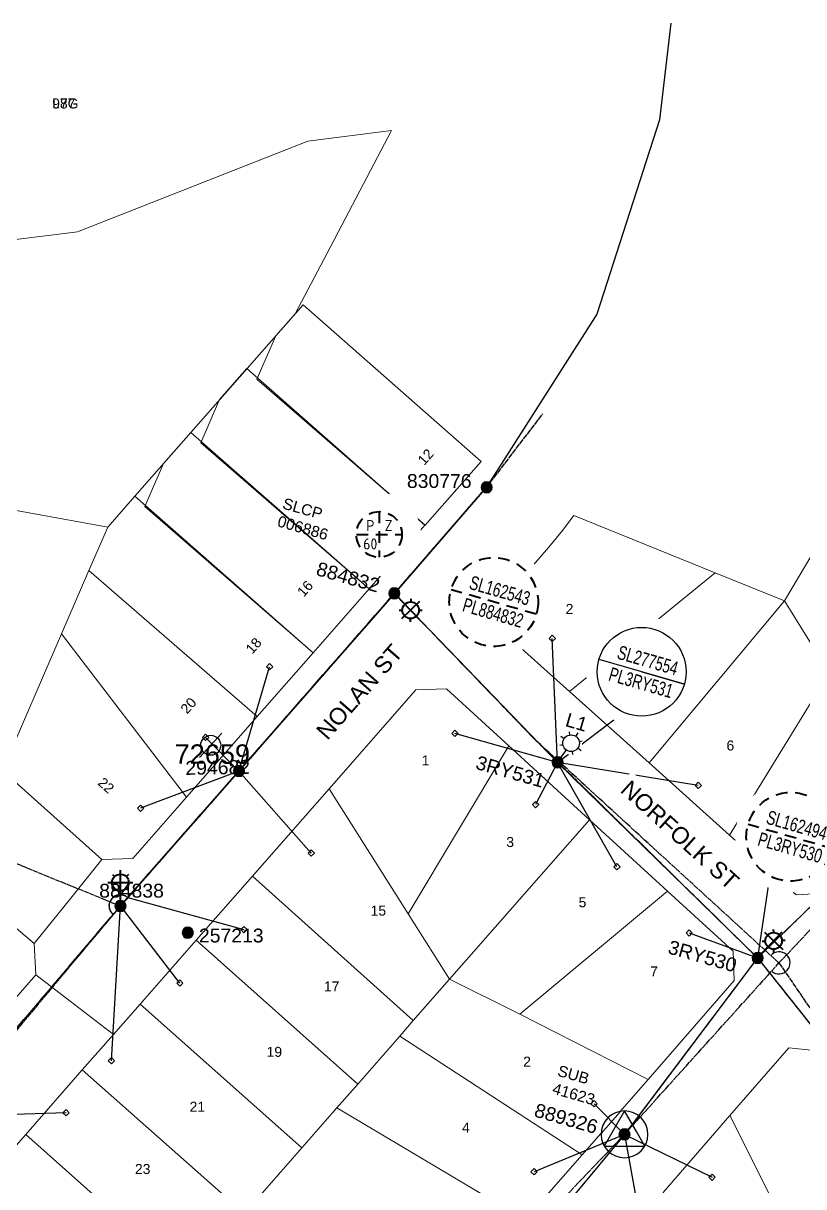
# Model space of a CAD drawing. Header units: metres. Extents: x 301080 to 303013, y 6182698 to 6183880.
# Drawn here: x 301884.2 to 302024.9, y 6183271.9 to 6183481.6 of the extents above; entities that cross this region are included whole.
import ezdxf
from ezdxf.enums import TextEntityAlignment as Align

# ---------------------------------------------------------------- set-up
doc = ezdxf.new("R2010")
doc.units = ezdxf.units.M
doc.linetypes.add('Cable Exist OH', pattern=[1, 1, 0])
doc.linetypes.add('Dash', pattern=[5, 3, -2])
doc.layers.get('0').update_dxf_attribs({"color": 6})
for name, color, linetype in [('_User_SL_Exist', 7, 'Continuous'), ('Equip_SL_EXT', 7, 'Continuous'), ('Equip_SP_HV_EXT', 7, 'Continuous'), ('Equip_SP_SL_EXT', 7, 'Continuous'), ('Equip_SP_SL_NEW', 2, 'Continuous'), ('Mains_HV_EXT', 7, 'Continuous'), ('Mains_LV_EXT', 7, 'Continuous'), ('Mains_SL_EXT', 7, 'Continuous'), ('Mains_TR_EXT', 7, 'Continuous'), ('NOTES_SL_EXT', 7, 'Continuous'), ('Notes_SL_MISC', 7, 'Continuous'), ('Notes_SP_MISC', 7, 'Continuous'), ('OH_Details_SP_MISC', 7, 'Continuous'), ('Services_SP_EXT', 7, 'Continuous'), ('Sub_SP_TR_HV_LV_EXT', 7, 'Continuous'), ('SupportsOH_SP_TR_HV_LV_SL_EXT', 7, 'Continuous')]:
    doc.layers.add(name, color=color, linetype=linetype)
for name, color, linetype, lineweight in [('Cadastre Land Parcels_SP_EXT', 9, 'Continuous', 5), ('Cadastre Road Names_SP_HV_LV_SL_EXT', 9, 'Continuous', 5), ('Cadastre Roads_SP_EXT', 9, 'Continuous', 5)]:
    doc.layers.add(name, color=color, linetype=linetype, lineweight=lineweight)
doc.styles.add('HVSW_LABEL', font='arial.ttf')
doc.styles.add('iecARIAL', font='arial.ttf', dxfattribs={"height": 2})
doc.styles.add('IESYMBOL1', font='isocp.shx')
doc.styles.add('POLE_LABEL', font='arial.ttf')
doc.styles.add('SL_LABEL', font='arial.ttf')
doc.styles.add('SLCP_LABEL', font='arial.ttf', dxfattribs={"height": 3.5})
doc.styles.get("Standard").update_dxf_attribs({"font": 'arial.ttf'})
doc.linetypes.add('Cable P UG', pattern='A,6,-0.5,["P",Standard,S=1.7,R=0,X=0.5,Y=-1],-2.9', length=9.4)

# ---------------------------------------------------------------- blocks, each defined once
blk = doc.blocks.new('SUB_POLE_EXT')
blk.add_wipeout([(0, 4.22), (0.42, 4.2), (0.83, 4.14), (1.21, 4.05), (1.62, 3.9), (1.99, 3.72), (2.35, 3.51), (2.68, 3.26), (2.99, 2.99), (3.28, 2.66), (3.52, 2.34), (3.76, 1.92), (3.9, 1.62), (4.04, 1.23), (4.18, 0.63), (4.22, 0), (4.18, -0.61), (4.06, -1.15), (3.9, -1.62), (3.58, -2.24), (3.22, -2.73), (2.97, -3.01), (2.68, -3.26), (2.36, -3.5), (2, -3.72), (1.64, -3.89), (1.25, -4.03), (0.82, -4.14), (0.42, -4.2), (0, -4.22), (-0.41, -4.2), (-0.8, -4.15), (-1.21, -4.05), (-1.62, -3.9), (-1.99, -3.73), (-2.35, -3.51), (-2.68, -3.26), (-2.96, -3.02), (-3.23, -2.72), (-3.51, -2.35), (-3.71, -2.01), (-3.91, -1.6), (-4.05, -1.21), (-4.16, -0.76), (-4.22, -0.14), (-4.21, 0.39), (-4.14, 0.83), (-4.03, 1.27), (-3.9, 1.63), (-3.71, 2.02), (-3.5, 2.37), (-3.28, 2.67), (-2.99, 2.99), (-2.68, 3.27), (-2.33, 3.52), (-1.98, 3.73), (-1.63, 3.9), (-1.2, 4.05), (-0.78, 4.15), (-0.4, 4.21)])
blk.add_line((2.16, 0.48), (2.16, 0.48, 0))
blk.add_lwpolyline([(-4.22, 0, 1), (4.22, 0, 1)], format="xyb", close=True)
blk.add_lwpolyline([(2.14, 0.52), (0, 4.22), (-3.66, -2.11), (3.66, -2.11)], close=True)
for tag, height, flags, p in [('ASSET_NUM', 3.5, 8, (2, 2)), ('STREET_CODE', 0.2, 9, (1.5, 0)), ('CONSTRUCTED_VOLTAGE', 0.2, 9, (1.5, -0.2)), ('OPERATING_VOLTAGE', 0.2, 9, (1.5, -0.6)), ('OPERATED_BY', 0.2, 9, (1.5, -0.8)), ('ORIENTATION', 0.2, 9, (1.5, -1.2)), ('OWNED_BY', 0.2, 9, (1.5, -1.4)), ('SECONDARY_VOLTAGE', 0.2, 9, (1.5, -1.6)), ('STATE', 0.2, 9, (1.5, -1.8)), ('SUBSTATION_TYPE', 0.2, 9, (1.5, -2)), ('NO_PHASES', 0.2, 9, (1.5, -0.4)), ('MAINTAINED_BY', 0.2, 9, (1.5, -1)), ('STREETNAME', 0.2, 9, (1.5, -2.8)), ('SUBURB', 0.2, 9, (1.5, -3)), ('Z', 0.2, 1, (1.5, -3.4)), ('USAGE', 0.2, 9, (1.5, -2.2)), ('LEGEND', 0.2, 9, (1.5, -2.4)), ('LOCATION', 0.2, 9, (1.5, -2.6)), ('NOTES', 0.2, 9, (1.5, -3.2))]:
    blk.add_attdef(tag, text='', height=height, dxfattribs=dict(flags=flags)).set_placement(p, align=Align.MIDDLE_LEFT)
blk = doc.blocks.new('SL_LANTERN_EXT')
at = {"lineweight": 40}
for p, q in [((0, 1.97), (0, 6.47)), ((-2.25, 4.22), (2.25, 4.22)), ((-1.46, 5.68), (-1.06, 5.28)), ((1.46, 5.68), (1.06, 5.28)), ((-1.46, 2.76), (-1.06, 3.16)), ((0, 0), (0, 2.72)), ((1.46, 2.76), (1.06, 3.16))]:
    blk.add_line(p, q, dxfattribs=at)
blk.add_circle((0, 4.22), 1.5, dxfattribs=at)
at = {"style": 'iecARIAL', "flags": 8}
blk.add_attdef('ASSET_NUM', (1.5, 1.5), '', height=2.5, dxfattribs=at)
for tag, p, height, flags in [('OPERATING_VOLTAGE', (0.98, -1.65), 0.2, 9), ('ORIENTATION', (0.98, -1.85), 0.2, 9), ('OWNED_BY', (0.98, -2.05), 0.2, 9), ('STATE', (0.98, -2.25), 0.2, 9), ('CONSTRUCTED_VOLTAGE', (0.98, -0.65), 0.2, 9), ('CONTROL_TYPE', (0.98, -0.85), 0.2, 9), ('LANTERN_PURPOSE', (0.98, -1.05), 0.2, 9), ('LANTERN_TYPE', (0.98, -1.25), 0.2, 9), ('NO_PHASES', (0.98, -1.45), 0.2, 9), ('LNUMBER', (2.18, -3.25), 2.5, 8), ('USAGE', (0.98, -2.45), 0.2, 9), ('CEXIST', (0.98, -2.65), 0.2, 9), ('CNEW', (0.98, -2.85), 0.2, 9), ('CNUMBER', (0.98, -3.05), 0.2, 9), ('CREMOVE', (0.98, -3.25), 0.2, 9), ('CREPLACE', (0.98, -3.45), 0.2, 9), ('LKINGHEIGHT', (0.98, -3.65), 0.2, 9), ('LBRACKET', (0.98, -3.85), 0.2, 9), ('LBRACKETVOCAB', (0.98, -4.05), 0.2, 9), ('LCATEGORY', (0.98, -4.25), 0.2, 9), ('LCHARGE1', (0.98, -4.45), 0.2, 9), ('LCHARGE1PERCENT', (0.98, -4.65), 0.2, 9), ('LCHARGE2', (0.98, -4.85), 0.2, 9), ('LCHARGE2PERCENT', (0.98, -5.05), 0.2, 9), ('LCHARGE3', (0.98, -5.25), 0.2, 9), ('LCHARGE3PERCENT', (0.98, -5.45), 0.2, 9), ('LEXIST', (0.98, -5.65), 0.2, 9), ('LLAMP', (0.98, -5.85), 0.2, 9), ('LLAMPVOCAB', (0.98, -6.05), 0.2, 9), ('LMAST', (0.98, -6.25), 0.2, 9), ('LMASTVOCAB', (0.98, -6.45), 0.2, 9), ('LNEW', (0.98, -6.65), 0.2, 9), ('LANTNUMBER', (0.98, -6.85), 0.2, 9), ('LOUTREACH', (0.98, -7.25), 0.2, 9), ('LOUTREACHVOCAB', (0.98, -7.45), 0.2, 9), ('LRATECODE', (0.98, -7.65), 0.2, 9), ('LREMOVE', (0.98, -7.85), 0.2, 9), ('LREPLACE', (0.98, -8.05), 0.2, 9), ('LTYPE', (0.98, -8.25), 0.2, 9), ('LTYPEVOCAB', (0.98, -8.45), 0.2, 9), ('STREETNAME', (0.98, -9.25), 0.2, 9), ('SUBURB', (0.98, -9.45), 0.2, 1), ('LEGEND', (0.98, -8.65), 0.2, 9), ('LOCATION', (0.98, -8.85), 0.2, 9), ('NOTES', (0.98, -9.05), 0.2, 9)]:
    blk.add_attdef(tag, p, '', height=height, dxfattribs=dict(flags=flags))
blk = doc.blocks.new('CCP_EXT')
at = {"flags": 9}
for tag, p in [('STATE', (0, -1.8)), ('NOTES', (0, -2))]:
    blk.add_attdef(tag, text='', height=0.2, dxfattribs=at).set_placement(p, align=Align.MIDDLE_LEFT)
blk.add_wipeout([(0, 0.57), (0.57, 0), (0, -0.57), (-0.57, 0)])
blk.add_lwpolyline([(-0.57, 0), (0, 0.57), (0.57, 0), (0, -0.57), (-0.57, 0)])
at = {"flags": 1}
blk.add_attdef('Z', (0, 0), '', height=0.2, dxfattribs=at)
at = {"flags": 9}
for tag, p in [('CCP_TYPE', (0, 0)), ('CONSTRUCTED_VOLTAGE', (0, -0.2)), ('OPERATING_VOLTAGE', (0, -0.6)), ('ORIENTATION', (0, -0.8)), ('OWNED_BY', (0, -1)), ('NO_PHASES', (0, -0.4)), ('USAGE', (0, -1.2)), ('LEGEND', (0, -1.4)), ('LIFE_SUPPORT', (0, -1.6))]:
    blk.add_attdef(tag, text='', height=0.2, dxfattribs=at).set_placement(p, align=Align.MIDDLE_LEFT)
blk = doc.blocks.new('POLE_EXT')
blk.add_hatch(color=256).paths.add_polyline_path([(-1, 0, 1), (1, 0, 1)])
blk.add_lwpolyline([(-1, 0, 1), (1, 0, 1)], format="xyb", close=True)
for tag, height, flags, p in [('pNumber', 2.5, 8, (-17.84, 2.07)), ('OWNED_BY', 0.2, 9, (1.35, -0.4)), ('SPECIAL_USE', 0.2, 9, (1.35, -0.8)), ('STATE', 0.2, 9, (1.35, -1)), ('cLV', 0.2, 9, (1.35, -1.4)), ('hDepth', 0.2, 9, (1.35, -1.6)), ('hDia', 0.2, 9, (1.35, -1.8)), ('cHV', 0.2, 9, (1.35, -2)), ('PARENT', 0.2, 9, (1.35, -0.6)), ('USAGE', 0.2, 9, (1.35, -1.2)), ('cLinedev', 0.2, 9, (1.35, -3.4)), ('pExisting', 0.2, 9, (1.35, -3.8)), ('LBRACKET', 0.2, 9, (1.35, -2.2)), ('LExisting', 0.2, 9, (1.35, -2.4)), ('LANTNUMBER', 0.2, 9, (1.35, -2.6)), ('LOther', 0.2, 9, (1.35, -2.8)), ('LRemove', 0.2, 9, (1.35, -3)), ('LEGEND', 0.2, 9, (1.35, -3.2)), ('LOCATION', 0.2, 9, (1.35, -3.6)), ('PFNUMBER', 0.2, 9, (1.35, -4)), ('NEWPFNUMBER', 0.2, 9, (1.35, -4.2)), ('pFooting', 0.2, 9, (1.35, -4.4)), ('pNew', 0.2, 9, (1.35, -4.6)), ('pRelocate', 0.2, 9, (1.35, -5)), ('pRemove', 0.2, 9, (1.35, -5.2)), ('pReplace', 0.2, 9, (1.35, -5.4)), ('pStay', 0.2, 9, (1.35, -5.6)), ('pType', 0.2, 9, (1.35, -5.8)), ('cspan', 0.2, 9, (1.35, -6)), ('STREETNAME', 0.2, 9, (1.35, -6.2)), ('SUBURB', 0.2, 9, (1.35, -6.4)), ('OPERATED_BY', 0.2, 9, (1.36, -7.01)), ('NOTES', 0.2, 9, (1.35, -6.6)), ('MAINTAINED_BY', 0.2, 9, (1.36, -6.81))]:
    blk.add_attdef(tag, text='', height=height, dxfattribs=dict(flags=flags)).set_placement(p, align=Align.MIDDLE_LEFT)
at = {"style": 'POLE_LABEL'}
for tag, height, flags, p in [('ASSET_NUM', 2.5, 8, (2, 2)), ('STRUCTURE_PLANT_NUMBER', 0.2, 9, (1.35, 0.03)), ('STREET_CODE', 0.2, 9, (1.35, -0.2))]:
    blk.add_attdef(tag, text='', height=height, dxfattribs=dict(at, flags=flags)).set_placement(p, align=Align.MIDDLE_LEFT)
at = {"flags": 1}
blk.add_attdef('Z', (1.35, -7.33), '', height=0.2, dxfattribs=at)
blk = doc.blocks.new('HV_ABS_CLOSED_EXT')
blk.add_line((-3, 6.87), (3, 6.87))
blk.add_circle((0, 6.87), 1.8)
at = {"style": 'HVSW_LABEL'}
for tag, height, flags, p in [('ASSET_NUM', 3.5, 8, (2, 2)), ('STREET_CODE', 0.2, 9, (0, -0.2))]:
    blk.add_attdef(tag, text='', height=height, dxfattribs=dict(at, flags=flags)).set_placement(p, align=Align.MIDDLE_LEFT)
at = {"flags": 1}
blk.add_attdef('Z', (0, 0), '', height=0.2, dxfattribs=at)
at = {"flags": 9}
for tag, p in [('ACTUAL_STATUS', (0, -0.4)), ('CONSTRUCTED_VOLTAGE', (0, -0.6)), ('OPERATING_VOLTAGE', (0, -1)), ('ORIENTATION', (0, -1.2)), ('OWNED_BY', (0, -1.4)), ('STATE', (0, -1.6)), ('SWITCH_TYPE', (0, -1.8)), ('NO_PHASES', (0, -0.8)), ('USAGE', (0, -2)), ('STREETNAME', (0, -2.6)), ('SUBURB', (0, -2.8)), ('LEGEND', (0, -2.2)), ('LOCATION', (0, -2.4)), ('NOTES', (0, -3))]:
    blk.add_attdef(tag, text='', height=0.2, dxfattribs=at).set_placement(p, align=Align.MIDDLE_LEFT)
blk = doc.blocks.new('SL_LANTERN_NEW')
blk.add_line((0, 0), (0, 0))
for tag, p, flags in [('Z', (0, 0), 1), ('OPERATED_BY', (0, -9.61), 9)]:
    blk.add_attdef(tag, p, '', height=0.2, dxfattribs=dict(flags=flags))
at = {"style": 'SL_LABEL', "flags": 9}
blk.add_attdef('STREET_CODE', text='', height=0.2, dxfattribs=at).set_placement((0, -0.2), align=Align.MIDDLE_LEFT)
for tag, height, flags, p in [('CONSTRUCTED_VOLTAGE', 0.2, 9, (0, -0.4)), ('CONTROL_TYPE', 0.2, 9, (0, -0.6)), ('OPERATING_VOLTAGE', 0.2, 9, (0, -1.4)), ('ORIENTATION', 0.2, 9, (0, -1.6)), ('OWNED_BY', 0.2, 9, (0, -1.8)), ('STATE', 0.2, 9, (0, -2)), ('LANTERN_PURPOSE', 0.2, 9, (0, -0.8)), ('LANTERN_TYPE', 0.2, 9, (0, -1)), ('NO_PHASES', 0.2, 9, (0, -1.2)), ('LNUMBER', 2.5, 8, (1.2, -2.8)), ('CEXIST', 0.2, 9, (0, -2.4)), ('CNEW', 0.2, 9, (0, -2.6)), ('CNUMBER', 0.2, 9, (0, -2.8)), ('CREMOVE', 0.2, 9, (0, -3)), ('CREPLACE', 0.2, 9, (0, -3.2)), ('USAGE', 0.2, 9, (0, -2.2)), ('LKINGHEIGHT', 0.2, 9, (0, -3.4)), ('LBRACKET', 0.2, 9, (0, -3.6)), ('LBRACKETVOCAB', 0.2, 9, (0, -3.8)), ('LCATEGORY', 0.2, 9, (0, -4)), ('LCHARGE1', 0.2, 9, (0, -4.2)), ('LCHARGE1PERCENT', 0.2, 9, (0, -4.4)), ('LCHARGE2', 0.2, 9, (0, -4.6)), ('LCHARGE2PERCENT', 0.2, 9, (0, -4.8)), ('LCHARGE3', 0.2, 9, (0, -5)), ('LCHARGE3PERCENT', 0.2, 9, (0, -5.2)), ('LEXIST', 0.2, 9, (0, -5.4)), ('LLAMP', 0.2, 9, (0, -5.6)), ('LLAMPVOCAB', 0.2, 9, (0, -5.8)), ('LMAST', 0.2, 9, (0, -6)), ('LMASTVOCAB', 0.2, 9, (0, -6.2)), ('LNEW', 0.2, 9, (0, -6.4)), ('LANTNUMBER', 0.2, 9, (0, -6.6)), ('LOUTREACH', 0.2, 9, (0, -7)), ('LOUTREACHVOCAB', 0.2, 9, (0, -7.2)), ('LRATECODE', 0.2, 9, (0, -7.4)), ('LREMOVE', 0.2, 9, (0, -7.6)), ('LREPLACE', 0.2, 9, (0, -7.8)), ('LTYPE', 0.2, 9, (0, -8)), ('LTYPEVOCAB', 0.2, 9, (0, -8.2)), ('LEGEND', 0.2, 9, (0, -8.4)), ('SUBURB', 0.2, 9, (0, -8.6)), ('STREETNAME', 0.2, 9, (0, -8.8)), ('LOCATION', 0.2, 9, (0, -9)), ('NOTES', 0.2, 9, (0, -9.2)), ('MAINTAINED_BY', 0.2, 9, (0, -9.86))]:
    blk.add_attdef(tag, text='', height=height, dxfattribs=dict(flags=flags)).set_placement(p, align=Align.MIDDLE_LEFT)
blk.add_wipeout([(0, 6.47), (1.46, 5.68), (2.25, 4.22), (1.46, 2.76), (0, 1.86), (-1.46, 2.76), (-2.25, 4.22), (-1.46, 5.68)])
for p, q in [((0, 5.72), (0, 6.47)), ((-2.25, 4.22), (-1.5, 4.22)), ((-1.46, 5.68), (-1.06, 5.28)), ((1.46, 5.68), (1.06, 5.28)), ((1.5, 4.22), (2.25, 4.22)), ((-1.46, 2.76), (-1.06, 3.16)), ((0, 0), (0, 2.72)), ((1.46, 2.76), (1.06, 3.16))]:
    blk.add_line(p, q)
blk.add_circle((0, 4.22), 1.5)
at = {"style": 'SL_LABEL', "flags": 8}
blk.add_attdef('ASSET_NUM', text='', height=2.5, dxfattribs=at).set_placement((2, 2), align=Align.MIDDLE_LEFT)
blk = doc.blocks.new('SLANTERN_NUM_EXT')
blk.add_wipeout([(-0.31, 10), (-0.94, 9.96), (-1.57, 9.88), (-2.18, 9.76), (-2.79, 9.61), (-3.39, 9.41), (-3.97, 9.18), (-4.54, 8.91), (-5.09, 8.61), (-5.62, 8.27), (-6.13, 7.91), (-6.62, 7.5), (-7.07, 7.07), (-7.5, 6.62), (-7.91, 6.13), (-8.27, 5.62), (-8.61, 5.09), (-8.91, 4.54), (-9.18, 3.97), (-9.41, 3.39), (-9.61, 2.79), (-9.76, 2.18), (-9.88, 1.57), (-9.96, 0.94), (-10, 0.31), (-10, -0.31), (-9.96, -0.94), (-9.88, -1.57), (-9.76, -2.18), (-9.61, -2.79), (-9.41, -3.39), (-9.18, -3.97), (-8.91, -4.54), (-8.61, -5.09), (-8.27, -5.62), (-7.91, -6.13), (-7.5, -6.62), (-7.07, -7.07), (-6.62, -7.5), (-6.13, -7.91), (-5.62, -8.27), (-5.09, -8.61), (-4.54, -8.91), (-3.97, -9.18), (-3.39, -9.41), (-2.79, -9.61), (-2.18, -9.76), (-1.57, -9.88), (-0.94, -9.96), (-0.31, -10), (0.31, -10), (0.94, -9.96), (1.57, -9.88), (2.18, -9.76), (2.79, -9.61), (3.39, -9.41), (3.97, -9.18), (4.54, -8.91), (5.09, -8.61), (5.62, -8.27), (6.13, -7.91), (6.62, -7.5), (7.07, -7.07), (7.5, -6.62), (7.91, -6.13), (8.27, -5.62), (8.61, -5.09), (8.91, -4.54), (9.18, -3.97), (9.41, -3.39), (9.61, -2.79), (9.76, -2.18), (9.88, -1.57), (9.96, -0.94), (10, -0.31), (10, 0.31), (9.96, 0.94), (9.88, 1.57), (9.76, 2.18), (9.61, 2.79), (9.41, 3.39), (9.18, 3.97), (8.91, 4.54), (8.61, 5.09), (8.27, 5.62), (7.91, 6.13), (7.5, 6.62), (7.07, 7.07), (6.62, 7.5), (6.13, 7.91), (5.62, 8.27), (5.09, 8.61), (4.54, 8.91), (3.97, 9.18), (3.39, 9.41), (2.79, 9.61), (2.18, 9.76), (1.57, 9.88), (0.94, 9.96), (0.31, 10)])
at = {"linetype": 'Dash', "lineweight": 40, "ltscale": 0.7}
blk.add_line((8, 0), (-8, 0), dxfattribs=at)
blk.add_circle((0, 0), 8, dxfattribs=at)
at = {"lineweight": 40, "width": 0.7}
for tag, p in [('SNUMBER', (0.51, 1.05)), ('CNUMBER', (0.44, -3.15))]:
    blk.add_attdef(tag, text='', height=2.5, dxfattribs=at).set_placement(p, align=Align.CENTER)
at = {"lineweight": 40, "flags": 1}
blk.add_attdef('Z', (0, 0), '', height=0.2, dxfattribs=at)
blk = doc.blocks.new('SLANTERN_NUM_NEW')
blk.add_wipeout([(-0.31, 10), (-0.94, 9.96), (-1.57, 9.88), (-2.18, 9.76), (-2.79, 9.61), (-3.39, 9.41), (-3.97, 9.18), (-4.54, 8.91), (-5.09, 8.61), (-5.62, 8.27), (-6.13, 7.91), (-6.62, 7.5), (-7.07, 7.07), (-7.5, 6.62), (-7.91, 6.13), (-8.27, 5.62), (-8.61, 5.09), (-8.91, 4.54), (-9.18, 3.97), (-9.41, 3.39), (-9.61, 2.79), (-9.76, 2.18), (-9.88, 1.57), (-9.96, 0.94), (-10, 0.31), (-10, -0.31), (-9.96, -0.94), (-9.88, -1.57), (-9.76, -2.18), (-9.61, -2.79), (-9.41, -3.39), (-9.18, -3.97), (-8.91, -4.54), (-8.61, -5.09), (-8.27, -5.62), (-7.91, -6.13), (-7.5, -6.62), (-7.07, -7.07), (-6.62, -7.5), (-6.13, -7.91), (-5.62, -8.27), (-5.09, -8.61), (-4.54, -8.91), (-3.97, -9.18), (-3.39, -9.41), (-2.79, -9.61), (-2.18, -9.76), (-1.57, -9.88), (-0.94, -9.96), (-0.31, -10), (0.31, -10), (0.94, -9.96), (1.57, -9.88), (2.18, -9.76), (2.79, -9.61), (3.39, -9.41), (3.97, -9.18), (4.54, -8.91), (5.09, -8.61), (5.62, -8.27), (6.13, -7.91), (6.62, -7.5), (7.07, -7.07), (7.5, -6.62), (7.91, -6.13), (8.27, -5.62), (8.61, -5.09), (8.91, -4.54), (9.18, -3.97), (9.41, -3.39), (9.61, -2.79), (9.76, -2.18), (9.88, -1.57), (9.96, -0.94), (10, -0.31), (10, 0.31), (9.96, 0.94), (9.88, 1.57), (9.76, 2.18), (9.61, 2.79), (9.41, 3.39), (9.18, 3.97), (8.91, 4.54), (8.61, 5.09), (8.27, 5.62), (7.91, 6.13), (7.5, 6.62), (7.07, 7.07), (6.62, 7.5), (6.13, 7.91), (5.62, 8.27), (5.09, 8.61), (4.54, 8.91), (3.97, 9.18), (3.39, 9.41), (2.79, 9.61), (2.18, 9.76), (1.57, 9.88), (0.94, 9.96), (0.31, 10)])
at = {"linetype": 'Continuous'}
blk.add_line((8, 0), (-8, 0), dxfattribs=at)
blk.add_line((0, 0), (8, 0))
blk.add_circle((0, 0), 8, dxfattribs=at)
at = {"width": 0.7}
for tag, p in [('SNUMBER', (0.51, 1.05)), ('CNUMBER', (0.44, -3.15))]:
    blk.add_attdef(tag, text='', height=2.5, dxfattribs=at).set_placement(p, align=Align.CENTER)
at = {"flags": 1}
blk.add_attdef('Z', (0, 0), '', height=0.2, dxfattribs=at)
blk = doc.blocks.new('SLCP_ZELL_EXT')
blk.add_wipeout([(-0.24, 7.5), (-0.71, 7.47), (-1.17, 7.41), (-1.64, 7.32), (-2.09, 7.21), (-2.54, 7.06), (-2.98, 6.89), (-3.41, 6.69), (-3.82, 6.46), (-4.22, 6.21), (-4.6, 5.93), (-4.96, 5.63), (-5.31, 5.31), (-5.63, 4.96), (-5.93, 4.6), (-6.21, 4.22), (-6.46, 3.82), (-6.69, 3.41), (-6.89, 2.98), (-7.06, 2.54), (-7.21, 2.09), (-7.32, 1.64), (-7.41, 1.17), (-7.47, 0.71), (-7.5, 0.24), (-7.5, -0.24), (-7.47, -0.71), (-7.41, -1.17), (-7.32, -1.64), (-7.21, -2.09), (-7.06, -2.54), (-6.89, -2.98), (-6.69, -3.41), (-6.46, -3.82), (-6.21, -4.22), (-5.93, -4.6), (-5.63, -4.96), (-5.31, -5.31), (-4.96, -5.63), (-4.6, -5.93), (-4.22, -6.21), (-3.82, -6.46), (-3.41, -6.69), (-2.98, -6.89), (-2.54, -7.06), (-2.09, -7.21), (-1.64, -7.32), (-1.17, -7.41), (-0.71, -7.47), (-0.24, -7.5), (0.24, -7.5), (0.71, -7.47), (1.17, -7.41), (1.64, -7.32), (2.09, -7.21), (2.54, -7.06), (2.98, -6.89), (3.41, -6.69), (3.82, -6.46), (4.22, -6.21), (4.6, -5.93), (4.96, -5.63), (5.31, -5.31), (5.63, -4.96), (5.93, -4.6), (6.21, -4.22), (6.46, -3.82), (6.69, -3.41), (6.89, -2.98), (7.06, -2.54), (7.21, -2.09), (7.32, -1.64), (7.41, -1.17), (7.47, -0.71), (7.5, -0.24), (7.5, 0.24), (7.47, 0.71), (7.41, 1.17), (7.32, 1.64), (7.21, 2.09), (7.06, 2.54), (6.89, 2.98), (6.69, 3.41), (6.46, 3.82), (6.21, 4.22), (5.93, 4.6), (5.63, 4.96), (5.31, 5.31), (4.96, 5.63), (4.6, 5.93), (4.22, 6.21), (3.82, 6.46), (3.41, 6.69), (2.98, 6.89), (2.54, 7.06), (2.09, 7.21), (1.64, 7.32), (1.17, 7.41), (0.71, 7.47), (0.24, 7.5)])
at = {"linetype": 'Dash', "lineweight": 40, "ltscale": 0.7}
for p, q in [((0, 4.11), (0, -4.11)), ((-4.11, 0), (4.11, 0))]:
    blk.add_line(p, q, dxfattribs=at)
blk.add_circle((0, 0), 4.11, dxfattribs=at)
at = {"lineweight": 40, "style": 'IESYMBOL1'}
for s, p in [('P', (-1.6, 0)), ('Z', (1.7, 0)), ('60', (-1.61, -3.31))]:
    blk.add_text(s, height=2, dxfattribs=at).set_placement(p, align=Align.BOTTOM_CENTER)
at = {"style": 'SLCP_LABEL'}
for tag, height, flags, p in [('ASSET_NUM', 2.5, 8, (2, 2)), ('STREET_CODE', 0.2, 9, (0, -0.2))]:
    blk.add_attdef(tag, text='', height=height, dxfattribs=dict(at, flags=flags)).set_placement(p, align=Align.MIDDLE_LEFT)
at = {"flags": 1}
blk.add_attdef('Z', (0, 0), '', height=0.2, dxfattribs=at)
at = {"flags": 9}
for tag, p in [('CONSTRUCTED_VOLTAGE', (0, -0.4)), ('CONTROL_TYPE', (0, -0.6)), ('OPERATING_VOLTAGE', (0, -1)), ('ORIENTATION', (0, -1.2)), ('OWNED_BY', (0, -1.4)), ('STATE', (0, -2)), ('NO_PHASES', (0, -0.8)), ('USAGE', (0, -1.6)), ('LOCATION', (0, -1.8)), ('NOTES', (0, -2.2))]:
    blk.add_attdef(tag, text='', height=0.2, dxfattribs=at).set_placement(p, align=Align.MIDDLE_LEFT)

msp = doc.modelspace()

# ---------------------------------------------------------------- linework, layer by layer
at = {"layer": '_User_SL_Exist', "linetype": 'Cable Exist OH', "flags": 128}
msp.add_lwpolyline([(301951.09, 6183378.83), (301967.71, 6183397.94), (301977.85, 6183411.2)], dxfattribs=at)
at = {"layer": 'Cadastre Land Parcels_SP_EXT', "linetype": 'Continuous'}
msp.add_lwpolyline([(301878.58, 6183394.55), (301899.41, 6183390.74), (301904.32, 6183396.32), (301914.39, 6183407.79), (301924.57, 6183419.35), (301933.2, 6183429.17), (301938.98, 6183440.12), (301938.98, 6183440.12), (301944.86, 6183451.35), (301950.57, 6183462.23), (301935.47, 6183460.29), (301893.99, 6183443.98), (301881.88, 6183442.47)], dxfattribs=at)
for points in [[(301966.72, 6183402.6), (301934.62, 6183430.81), (301929.71, 6183425.23), (301926.31, 6183417.43), (301956.64, 6183391.1), (301966.72, 6183402.6)], [(301956.59, 6183391.13), (301924.49, 6183419.34), (301919.58, 6183413.76), (301916.18, 6183405.96), (301946.51, 6183379.63), (301956.59, 6183391.13)], [(301946.51, 6183379.63), (301914.41, 6183407.83), (301909.49, 6183402.25), (301906.1, 6183394.46), (301936.42, 6183368.12), (301946.51, 6183379.63)], [(301936.42, 6183368.12), (301904.32, 6183396.32), (301899.41, 6183390.74), (301896.01, 6183382.95), (301926.33, 6183356.61), (301936.42, 6183368.12)], [(301891.08, 6183371.52), (301896.01, 6183382.95), (301899.41, 6183390.74), (301878.58, 6183394.55), (301868.97, 6183355.27), (301870.94, 6183354.13), (301873.37, 6183352.55), (301875.71, 6183350.85), (301877.96, 6183349.02), (301878.51, 6183348.54), (301880.44, 6183346.87), (301891.08, 6183371.52)], [(302054.46, 6183358.1), (302031.97, 6183395.35), (302028.8, 6183389.9), (302021.42, 6183377.46), (302029.46, 6183364.5), (302043.45, 6183341.79), (302054.12, 6183354.21), (302054.46, 6183358.1)], [(302008.9, 6183382.53), (301983.42, 6183392.84), (301981.35, 6183390.15), (301979.22, 6183387.52), (301977.02, 6183384.93), (301974.78, 6183382.39), (301972.48, 6183379.9), (301970.13, 6183377.45), (301970.54, 6183371.96), (301982.65, 6183361.11), (302008.9, 6183382.53)], [(301913.61, 6183342.06), (301926.33, 6183356.61), (301896.01, 6183382.95), (301891.08, 6183371.52), (301913.61, 6183342.06)], [(302021.42, 6183377.46), (302008.9, 6183382.53), (301982.65, 6183361.11), (301997.01, 6183348.26), (302021.42, 6183377.46)], [(302029.46, 6183364.5), (302021.42, 6183377.46), (301997.01, 6183348.26), (302011.48, 6183335.26), (302029.46, 6183364.5)], [(301898.34, 6183330.85), (301903.94, 6183331.06), (301913.61, 6183342.06), (301891.08, 6183371.52), (301880.44, 6183346.87), (301898.34, 6183330.85)], [(302043.45, 6183341.79), (302029.46, 6183364.5), (302011.48, 6183335.26), (302023.5, 6183324.49), (302028.79, 6183324.8), (302043.45, 6183341.79)], [(301971.68, 6183351.36), (301960.47, 6183361.64), (301954.97, 6183361.43), (301939.33, 6183343.61), (301953.59, 6183321.09), (301971.68, 6183351.36)], [(301986.25, 6183338.03), (301971.68, 6183351.36), (301953.59, 6183321.09), (301961.03, 6183309.31), (301986.25, 6183338.03)], [(301961.03, 6183309.31), (301953.59, 6183321.09), (301939.33, 6183343.61), (301925.52, 6183327.85), (301954.49, 6183301.86), (301961.03, 6183309.31)], [(302000.32, 6183325.12), (301986.25, 6183338.03), (301961.03, 6183309.31), (301973.67, 6183302.95), (302000.32, 6183325.12)], [(301886.48, 6183310.09), (301886.17, 6183315.69), (301869.48, 6183329.88), (301846.23, 6183309.84), (301874.07, 6183295.86), (301886.48, 6183310.09)], [(301954.49, 6183301.86), (301925.52, 6183327.85), (301915.35, 6183316.32), (301944.49, 6183290.36), (301952.04, 6183299.03), (301954.49, 6183301.86)], [(302012.12, 6183314.34), (302000.32, 6183325.12), (301973.67, 6183302.95), (301996.79, 6183291.23), (302012.33, 6183309.04), (302012.12, 6183314.34)], [(301940.71, 6183286.08), (301944.49, 6183290.36), (301915.35, 6183316.32), (301905.26, 6183304.81), (301934.4, 6183278.86), (301940.71, 6183286.08)], [(301934.4, 6183278.86), (301905.26, 6183304.81), (301900.46, 6183299.34), (301894.82, 6183292.93), (301924.06, 6183267.07), (301926, 6183269.3), (301934.4, 6183278.86)], [(301984.93, 6183277.6), (301952.04, 6183299.03), (301944.49, 6183290.36), (301940.71, 6183286.08), (301974.67, 6183265.9), (301984.93, 6183277.6)], [(302041.34, 6183274.38), (302026.81, 6183296.4), (302022.2, 6183296.91), (302011.55, 6183284.7), (302028.99, 6183249.99), (302041.34, 6183274.38)], [(301924.06, 6183267.07), (301894.82, 6183292.93), (301884.63, 6183281.31), (301913.77, 6183255.35), (301924.06, 6183267.07)], [(301974.67, 6183265.9), (301940.71, 6183286.08), (301934.4, 6183278.86), (301926, 6183269.3), (301962.94, 6183257.05), (301969.48, 6183259.98), (301974.67, 6183265.9)], [(302028.99, 6183249.99), (302011.55, 6183284.7), (301999.52, 6183270.84), (302021.48, 6183235.04), (302028.99, 6183249.99)], [(301913.77, 6183255.35), (301884.63, 6183281.31), (301874.26, 6183269.49), (301903.58, 6183243.76), (301910.94, 6183252.1), (301913.77, 6183255.35)]]:
    msp.add_lwpolyline(points, close=True, dxfattribs=at)
at = {"layer": 'Cadastre Roads_SP_EXT', "linetype": 'Continuous'}
msp.add_lwpolyline([(301869.48, 6183329.88), (301886.17, 6183315.69), (301892.77, 6183323.91), (301898.34, 6183330.85), (301880.44, 6183346.87)], dxfattribs=at)
at = {"layer": 'Mains_HV_EXT', "linetype": 'Cable Exist OH'}
msp.add_lwpolyline([(301866.5, 6183336.82), (301901.71, 6183322.48)], dxfattribs=at)
at = {"layer": 'Mains_HV_EXT', "linetype": 'Continuous'}
for points in [[(301900.43, 6183320.97, -0.326998), (301899.84, 6183323.25)], [(301899.84, 6183323.25, -0.498537), (301902.96, 6183324.06)]]:
    msp.add_lwpolyline(points, format="xyb", dxfattribs=at)
at = {"layer": 'Mains_LV_EXT', "linetype": 'Cable Exist OH'}
for points in [[(301866.5, 6183336.82), (301901.71, 6183322.48)], [(302020.4, 6183312.21), (302039.87, 6183283.77)]]:
    msp.add_lwpolyline(points, dxfattribs=at)
at = {"layer": 'Mains_LV_EXT', "linetype": 'Continuous'}
for points in [[(301903.03, 6183323.98, 1.034362), (301900.42, 6183320.94)], [(302019.08, 6183310.71, 2.376316), (302018.92, 6183313.57)]]:
    msp.add_lwpolyline(points, format="xyb", dxfattribs=at)
at = {"layer": 'Mains_SL_EXT', "linetype": 'Cable Exist OH'}
for points in [[(301881.5, 6183298.3), (301901.71, 6183322.48)], [(302016.54, 6183313.12), (302039.87, 6183283.77), (302061.19, 6183251.97), (302077.57, 6183208.91)]]:
    msp.add_lwpolyline(points, dxfattribs=at)
at = {"layer": 'Services_SP_EXT'}
msp.add_lwpolyline([(301980.49, 6183348.36), (301993.64, 6183358.29)], dxfattribs=at)

# ---------------------------------------------------------------- block references
at = {"layer": 'Equip_SP_SL_EXT'}
for p, rotation in [((301951.08, 6183378.81), 223.8778551475377), ((302016.54, 6183313.12), 316.6824256661942)]:
    msp.add_blockref('SL_LANTERN_EXT', p, dxfattribs=dict(at, rotation=rotation))
msp.add_blockref('SL_LANTERN_EXT', (301901.71, 6183322.48), dxfattribs=at)
at = {"layer": 'Sub_SP_TR_HV_LV_EXT'}
msp.add_blockref('SUB_POLE_EXT', (301992.56, 6183281.31), dxfattribs=at)
at = {"layer": 'SupportsOH_SP_TR_HV_LV_SL_EXT'}
ref = msp.add_blockref('POLE_EXT', (301967.71, 6183397.94), dxfattribs=at)
ref.add_attrib('ASSET_NUM', '830776', dxfattribs={"layer": '0', "height": 2.5, "style": 'POLE_LABEL'}).set_placement((301964.99, 6183400.32), align=Align.TOP_RIGHT)
ref = msp.add_blockref('POLE_EXT', (301951.09, 6183378.83), dxfattribs=at)
ref.add_attrib('ASSET_NUM', '884832', dxfattribs={"layer": '0', "height": 2.5, "rotation": 344, "style": 'POLE_LABEL'}).set_placement((301948.69, 6183381.35), align=Align.TOP_RIGHT)
ref = msp.add_blockref('POLE_EXT', (301923.06, 6183346.8), dxfattribs=at)
ref.add_attrib('ASSET_NUM', '294682', dxfattribs={"layer": '0', "height": 2.5, "rotation": 1, "style": 'POLE_LABEL'}).set_placement((301925.06, 6183347.55), align=Align.MIDDLE_RIGHT)
ref = msp.add_blockref('POLE_EXT', (301980.49, 6183348.36), dxfattribs=at)
ref.add_attrib('ASSET_NUM', '3RY531', dxfattribs={"layer": '0', "height": 2.5, "rotation": 344, "style": 'POLE_LABEL'}).set_placement((301978.36, 6183346.16), align=Align.TOP_RIGHT)
ref = msp.add_blockref('POLE_EXT', (301901.71, 6183322.48), dxfattribs=at)
ref.add_attrib('ASSET_NUM', '884838', dxfattribs={"layer": '0', "height": 2.5, "style": 'POLE_LABEL'}).set_placement((301903.71, 6183323.23), align=Align.BOTTOM_CENTER)

# ---------------------------------------------------------------- texts
at = {"layer": 'Cadastre Land Parcels_SP_EXT'}
for s, rotation, p in [('12', 48.7693, (301956.46, 6183401.77)), ('14', 48.7693, (301944.87, 6183389.47)), ('16', 48.7693, (301934.73, 6183378.03)), ('18', 48.7693, (301925.46, 6183367.75)), ('20', 48.8298, (301913.72, 6183356.95)), ('22', 318.154, (301897.48, 6183344.47))]:
    msp.add_text(s, height=1.8, rotation=rotation, dxfattribs=at).set_placement(p)
for s, p in [('2', (301981.95, 6183375.11)), ('4', (301997.6, 6183362.08)), ('6', (302010.93, 6183350.5)), ('1', (301956.01, 6183347.82)), ('3', (301971.25, 6183333.1)), ('5', (301984.28, 6183322.24)), ('15', (301946.79, 6183320.74)), ('7', (301997.18, 6183309.78)), ('17', (301938.38, 6183307.08)), ('19', (301928.04, 6183295.29)), ('2', (301974.29, 6183293.52)), ('21', (301914.17, 6183285.39)), ('4', (301963.28, 6183281.65)), ('23', (301904.32, 6183274.17))]:
    msp.add_text(s, height=1.8, dxfattribs=at).set_placement(p)
at = {"layer": 'Mains_TR_EXT'}
for s in ['98G', 'L77']:
    msp.add_text(s, height=1.8, dxfattribs=at).set_placement((301889.4, 6183466.21))
at = {"layer": 'Notes_SL_MISC', "linetype": 'Continuous', "insert": (301931.31, 6183396.07), "char_height": 2, "attachment_point": 1, "rotation": 344, "style": 'iecARIAL'}
msp.add_mtext_dynamic_manual_height_columns('SLCP\\P006886', width=26.5257, gutter_width=10, heights=[0], dxfattribs=at)

# ---------------------------------------------------------------- next in the draw order: linework, layer by layer
at = {"layer": 'Cadastre Land Parcels_SP_EXT', "linetype": 'Continuous'}
msp.add_lwpolyline([(301973.67, 6183302.95), (301961.03, 6183309.31), (301954.49, 6183301.86), (301952.04, 6183299.03), (301984.93, 6183277.6), (301996.79, 6183291.23), (301973.67, 6183302.95)], close=True, dxfattribs=at)
at = {"layer": 'Mains_LV_EXT', "linetype": 'Cable Exist OH'}
msp.add_lwpolyline([(301992.56, 6183281.31), (302020.4, 6183312.21)], dxfattribs=at)
at = {"layer": 'OH_Details_SP_MISC', "color": 7, "linetype": 'Continuous', "flags": 128}
msp.add_lwpolyline([(302016.54, 6183313.12), (301992.56, 6183281.31)], dxfattribs=at)
at = {"layer": 'Services_SP_EXT'}
msp.add_lwpolyline([(301992.56, 6183281.31), (301996.35, 6183260.32)], dxfattribs=at)

# ---------------------------------------------------------------- next in the draw order: block references
for p in [(301979.52, 6183370.69), (301928.6, 6183365.6), (301961.98, 6183353.58), (301917.05, 6183352.85), (302005.85, 6183344.2), (301905.35, 6183340.1), (301976.53, 6183340.75), (301936.09, 6183332), (302019.33, 6183332.11), (301991.2, 6183329.54), (301923.95, 6183318.21), (302004.21, 6183317.62), (301912.41, 6183308.57), (301900.07, 6183294.59), (301891.9, 6183285.2), (301976.25, 6183274.58), (302008.33, 6183273.58)]:
    msp.add_blockref('CCP_EXT', p, dxfattribs=at)

# ---------------------------------------------------------------- next in the draw order: linework, layer by layer
at = {"layer": 'Cadastre Roads_SP_EXT', "linetype": 'Continuous'}
msp.add_lwpolyline([(301900.46, 6183299.34), (301892.65, 6183305.35), (301886.48, 6183310.09), (301874.07, 6183295.86), (301859.1, 6183278.75), (301847.74, 6183265.72), (301836.78, 6183253.19), (301826.33, 6183241.3), (301813.22, 6183226.32), (301818.97, 6183221.04), (301826.05, 6183214.54), (301833.47, 6183223), (301843.55, 6183234.48), (301853.72, 6183246.08), (301864.08, 6183257.89), (301874.26, 6183269.49), (301884.63, 6183281.31), (301894.82, 6183292.93), (301900.46, 6183299.34)], close=True, dxfattribs=at)
at = {"layer": 'Mains_HV_EXT', "linetype": 'Cable Exist OH'}
for points in [[(301923.06, 6183346.8), (301951.07, 6183378.81)], [(301901.71, 6183322.48), (301923.06, 6183346.8)], [(301869.41, 6183284.46), (301901.71, 6183322.48)]]:
    msp.add_lwpolyline(points, dxfattribs=at)
at = {"layer": 'Mains_LV_EXT', "linetype": 'Cable Exist OH'}
for points in [[(301951.07, 6183378.81), (301923.06, 6183346.8)], [(301976.51, 6183352.37), (301951.07, 6183378.81)], [(302020.4, 6183312.21), (301976.51, 6183352.37)], [(301923.06, 6183346.8), (301901.71, 6183322.48)], [(302020.4, 6183312.21), (302053.16, 6183346.96)], [(301901.71, 6183322.48), (301869.41, 6183284.46)], [(301992.56, 6183281.31), (301965.14, 6183252.58)]]:
    msp.add_lwpolyline(points, dxfattribs=at)
at = {"layer": 'Mains_SL_EXT', "linetype": 'Cable Exist OH'}
for points in [[(301901.71, 6183322.48), (301923.06, 6183346.8), (301951.07, 6183378.81)], [(301951.07, 6183378.81), (301976.51, 6183352.37), (302016.54, 6183313.12)], [(302075.32, 6183362.91), (302049.68, 6183345.08), (302016.54, 6183313.12)]]:
    msp.add_lwpolyline(points, dxfattribs=at)
at = {"layer": 'OH_Details_SP_MISC', "color": 7, "linetype": 'Continuous', "flags": 128}
for points in [[(302016.54, 6183313.12), (302049.68, 6183345.08), (302075.32, 6183362.91)], [(301992.56, 6183281.31), (301965.29, 6183248.47), (301976.46, 6183214.56)]]:
    msp.add_lwpolyline(points, dxfattribs=at)
at = {"layer": 'Services_SP_EXT'}
for points in [[(301980.49, 6183348.36), (301979.52, 6183370.69)], [(301923.06, 6183346.8), (301928.6, 6183365.6)], [(301923.06, 6183346.8), (301917.05, 6183352.85)], [(301980.49, 6183348.36), (301961.98, 6183353.58)], [(301980.49, 6183348.36), (301976.53, 6183340.75)], [(301991.2, 6183329.54), (301980.49, 6183348.36)], [(302005.85, 6183344.2), (301980.49, 6183348.36)], [(301923.06, 6183346.8), (301905.35, 6183340.1)], [(301923.06, 6183346.8), (301936.09, 6183332)], [(302019.33, 6183332.11), (302016.54, 6183313.12)], [(301903.03, 6183323.98), (301923.95, 6183318.21)], [(301900.07, 6183294.59), (301901.71, 6183322.48)], [(301912.41, 6183308.57), (301901.71, 6183322.48)], [(302004.21, 6183317.62), (302016.54, 6183313.12)], [(301891.9, 6183285.2), (301869.41, 6183284.46)], [(301992.56, 6183281.31), (301976.25, 6183274.58)], [(301992.56, 6183281.31), (302008.33, 6183273.58)]]:
    msp.add_lwpolyline(points, dxfattribs=at)

# ---------------------------------------------------------------- next in the draw order: block references
at = {"layer": 'Equip_SP_HV_EXT'}
ref = msp.add_blockref('HV_ABS_CLOSED_EXT', (301923.06, 6183346.8), dxfattribs=dict(at, rotation=47.60315253310414))
ref.add_attrib('ASSET_NUM', '72659', dxfattribs={"layer": '0', "height": 3.5, "style": 'HVSW_LABEL'}).set_placement((301925.06, 6183347.05), align=Align.BOTTOM_RIGHT)
at = {"layer": 'Services_SP_EXT'}
msp.add_blockref('CCP_EXT', (301987.08, 6183286.84), dxfattribs=at)
at = {"layer": 'SupportsOH_SP_TR_HV_LV_SL_EXT'}
ref = msp.add_blockref('POLE_EXT', (301913.85, 6183317.65), dxfattribs=at)
ref.add_attrib('ASSET_NUM', '257213', dxfattribs={"layer": '0', "height": 2.5, "style": 'POLE_LABEL'}).set_placement((301915.85, 6183318.4), align=Align.TOP_LEFT)
ref = msp.add_blockref('POLE_EXT', (302016.54, 6183313.12), dxfattribs=at)
ref.add_attrib('ASSET_NUM', '3RY530', dxfattribs={"layer": '0', "height": 2.5, "rotation": 344, "style": 'POLE_LABEL'}).set_placement((302012.67, 6183311.7), align=Align.MIDDLE_RIGHT)

# ---------------------------------------------------------------- next in the draw order: linework, layer by layer
at = {"layer": 'Mains_HV_EXT', "linetype": 'Cable P UG'}
msp.add_lwpolyline([(302000.88, 6183481.56), (301998.86, 6183464.15), (301987.55, 6183429.15), (301967.71, 6183397.94), (301951.07, 6183378.81), (301923.06, 6183346.8), (301901.71, 6183322.48), (301869.41, 6183284.46), (301841.54, 6183252.56), (301818.5, 6183226.29), (301784.56, 6183221.48), (301727.08, 6183232.15), (301696.85, 6183213.78), (301668.77, 6183181.45)], dxfattribs=at)
at = {"layer": 'Mains_HV_EXT', "linetype": 'Cable Exist OH'}
msp.add_lwpolyline([(301992.56, 6183281.31), (302020.4, 6183312.21), (301976.51, 6183352.37), (301951.07, 6183378.81)], dxfattribs=at)
at = {"layer": 'Mains_SL_EXT', "linetype": 'Cable Exist OH'}
msp.add_lwpolyline([(302016.54, 6183313.12), (301992.56, 6183281.31), (301965.14, 6183252.58)], dxfattribs=at)
at = {"layer": 'Services_SP_EXT'}
msp.add_lwpolyline([(301992.56, 6183281.31), (301987.08, 6183286.84)], dxfattribs=at)

# ---------------------------------------------------------------- next in the draw order: block references
at = {"layer": 'SupportsOH_SP_TR_HV_LV_SL_EXT'}
ref = msp.add_blockref('POLE_EXT', (301992.56, 6183281.31), dxfattribs=at)
ref.add_attrib('ASSET_NUM', '889326', dxfattribs={"layer": '0', "height": 2.5, "rotation": 344, "style": 'POLE_LABEL'}).set_placement((301987.64, 6183282.57), align=Align.MIDDLE_RIGHT)

# ---------------------------------------------------------------- next in the draw order: texts
at = {"layer": 'Notes_SP_MISC', "color": 2, "insert": (301980.87, 6183293.83), "char_height": 2, "attachment_point": 1, "rotation": 344, "style": 'iecARIAL'}
msp.add_mtext_dynamic_manual_height_columns('SUB\\P41623', width=8.7869, gutter_width=10, heights=[0], dxfattribs=at)

# ---------------------------------------------------------------- next in the draw order: block references
at = {"layer": 'Equip_SP_SL_NEW'}
ref = msp.add_blockref('SL_LANTERN_NEW', (301980.49, 6183348.36), dxfattribs=dict(at, rotation=324.9211421140396))
ref.add_attrib('LNUMBER', 'L1', dxfattribs={"layer": '0', "height": 2.5, "rotation": 344}).set_placement((301982.06, 6183356.13), align=Align.MIDDLE_LEFT)
at = {"layer": 'Services_SP_EXT'}
msp.add_blockref('CCP_EXT', (301993.64, 6183358.29), dxfattribs=at)

# ---------------------------------------------------------------- next in the draw order: wipeouts: each hides what was drawn before it
for points in [[(301939.35, 6183350.94), (301954.27, 6183367.98), (301950.36, 6183371.41), (301935.43, 6183354.37)], [(301990.34, 6183342.83), (302011.45, 6183323.71), (302014.94, 6183327.57), (301993.84, 6183346.69)]]:
    msp.add_wipeout(points).dxf.layer = 'Cadastre Road Names_SP_HV_LV_SL_EXT'

# ---------------------------------------------------------------- next in the draw order: linework, layer by layer
at = {"layer": 'OH_Details_SP_MISC', "color": 7, "linetype": 'Continuous', "flags": 128}
for points in [[(301901.71, 6183322.48), (301923.06, 6183346.8), (301951.08, 6183378.81), (301967.71, 6183397.94)], [(301951.08, 6183378.81), (301980.49, 6183348.36), (302016.54, 6183313.12), (302039.87, 6183283.77), (302061.19, 6183251.97), (302077.66, 6183208.95), (302089.7, 6183160.34), (302094.12, 6183127.91), (302093.54, 6183104.13), (302090.8, 6183063.14), (302082.45, 6183018.51), (302073.35, 6182995.53)]]:
    msp.add_lwpolyline(points, dxfattribs=at)

# ---------------------------------------------------------------- next in the draw order: texts
at = {"layer": 'Cadastre Road Names_SP_HV_LV_SL_EXT'}
for s, rotation, p in [('NOLAN ST', 48.7888, (301939, 6183352.21)), ('NORFOLK ST', 317.8297, (301991.62, 6183343.15))]:
    msp.add_text(s, height=3, rotation=rotation, dxfattribs=at).set_placement(p)

# ---------------------------------------------------------------- next in the draw order: block references
at = {"layer": 'Equip_SL_EXT'}
ref = msp.add_blockref('SLANTERN_NUM_EXT', (301968.98, 6183377.26), dxfattribs=dict(at, rotation=344))
ref.add_attrib('SNUMBER', 'SL162543', dxfattribs={"layer": '0', "lineweight": 40, "height": 2.5, "rotation": 344, "width": 0.7}).set_placement((301969.75, 6183378.13), align=Align.CENTER)
ref.add_attrib('CNUMBER', 'PL884832', dxfattribs={"lineweight": 40, "height": 2.5, "rotation": 344, "width": 0.7}).set_placement((301968.53, 6183374.11), align=Align.CENTER)
ref = msp.add_blockref('SLANTERN_NUM_EXT', (302022.51, 6183334.95), dxfattribs=dict(at, rotation=344))
ref.add_attrib('SNUMBER', 'SL162494', dxfattribs={"layer": '0', "lineweight": 40, "height": 2.5, "rotation": 344, "width": 0.7}).set_placement((302023.29, 6183335.82), align=Align.CENTER)
ref.add_attrib('CNUMBER', 'PL3RY530', dxfattribs={"lineweight": 40, "height": 2.5, "rotation": 344, "width": 0.7}).set_placement((302022.07, 6183331.8), align=Align.CENTER)
at = {"layer": 'NOTES_SL_EXT'}
ref = msp.add_blockref('SLANTERN_NUM_NEW', (301995.65, 6183364.68), dxfattribs=dict(at, rotation=344))
ref.add_attrib('SNUMBER', 'SL277554', dxfattribs={"layer": '0', "height": 2.5, "rotation": 344, "width": 0.7}).set_placement((301996.42, 6183365.55), align=Align.CENTER)
ref.add_attrib('CNUMBER', 'PL3RY531', dxfattribs={"height": 2.5, "rotation": 344, "width": 0.7}).set_placement((301995.2, 6183361.53), align=Align.CENTER)

# ---------------------------------------------------------------- next in the draw order: block references
at = {"layer": 'Equip_SL_EXT', "linetype": 'Continuous'}
msp.add_blockref('SLCP_ZELL_EXT', (301948.34, 6183389.44), dxfattribs=at)

doc.saveas('drawing.dxf')
